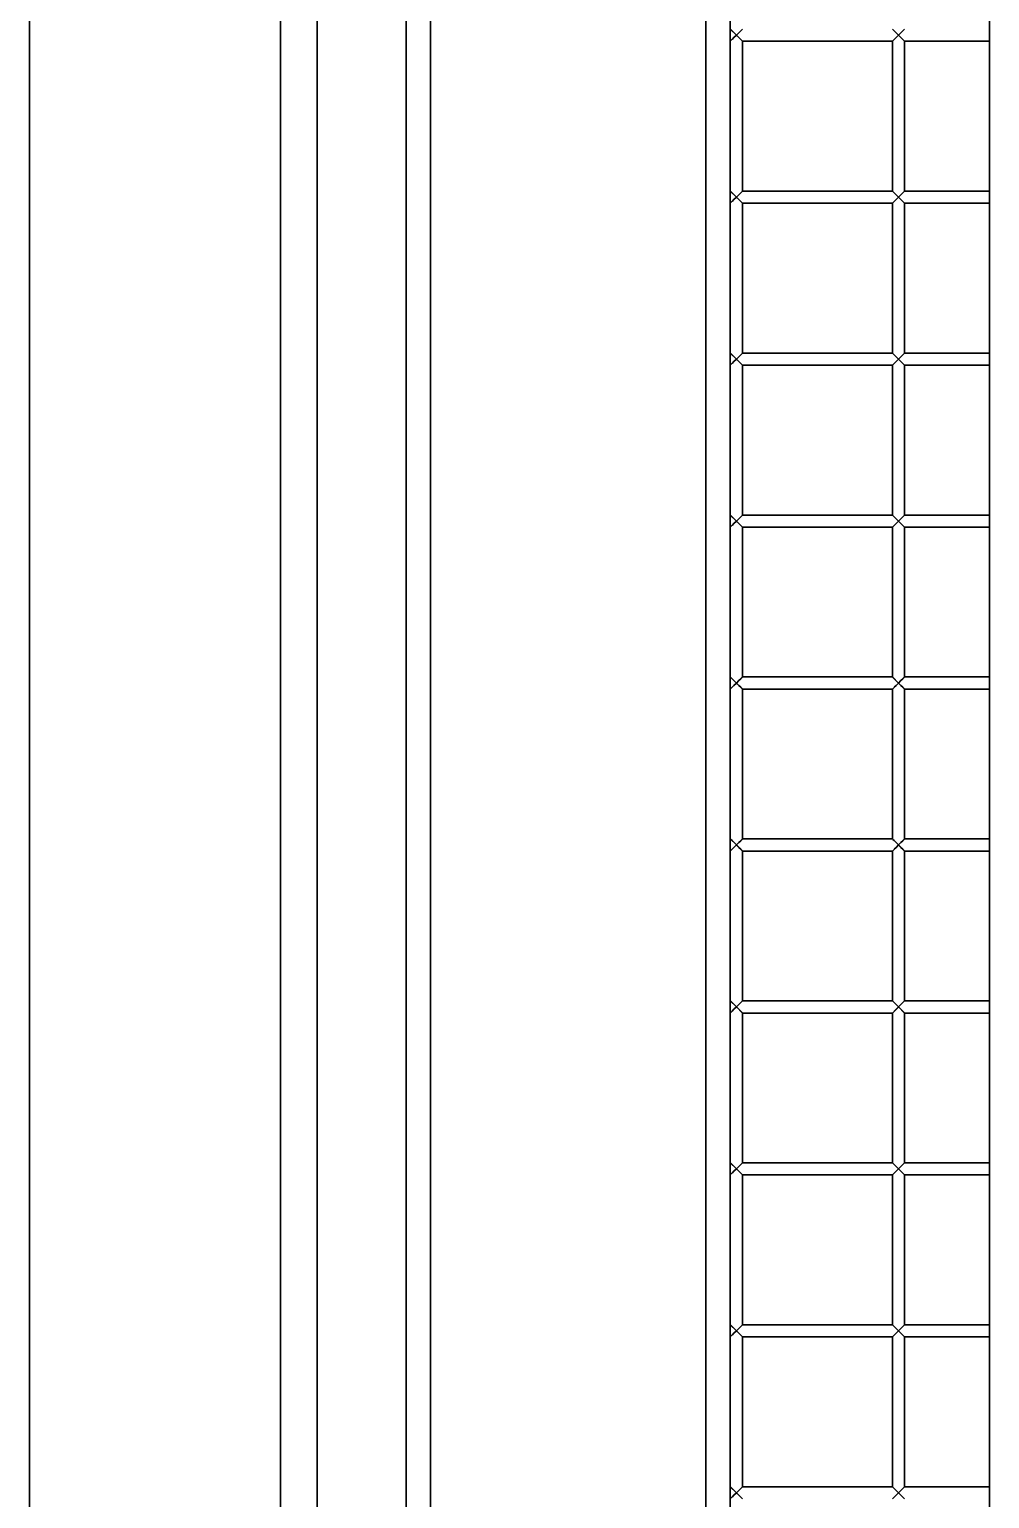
# Model space of a CAD drawing. Header units: millimetres. Extents: x 32496 to 166256, y 3504 to 23939.
# Drawn here: x 69483.5 to 69720.5, y 13849.7 to 14212.6 of the extents above; entities that cross this region are included whole.
import ezdxf

# ---------------------------------------------------------------- set-up
doc = ezdxf.new("R2010")
doc.units = ezdxf.units.MM
doc.layers.get('0').update_dxf_attribs({"lineweight": 35})

# ---------------------------------------------------------------- blocks, each defined once
blk = doc.blocks.new('8-1250')
at = {"linetype": 'Continuous'}
for p, q in [((-3562.63, -32152.29), (-3562.63, -34671.29)), ((-3500.63, -32152.29), (-3500.63, -34671.29)), ((-3491.63, -32232.29), (-3491.63, -34591.29)), ((-3469.63, -32251.79), (-3469.63, -34571.79)), ((-3463.63, -34571.79), (-3463.63, -32251.79)), ((-3395.63, -32251.79), (-3395.63, -34571.79)), ((-3325.63, -32393.79), (-3325.63, -33324.79)), ((-3389.63, -33311.79), (-3389.63, -32408.79)), ((-3389.63, -32761.79), (-3386.63, -32758.79)), ((-3389.63, -32758.79), (-3388.13, -32760.29)), ((-3386.63, -32761.79), (-3388.13, -32760.29)), ((-3349.63, -32761.79), (-3346.63, -32758.79)), ((-3349.63, -32758.79), (-3348.13, -32760.29)), ((-3346.63, -32761.79), (-3348.13, -32760.29)), ((-3386.63, -32761.79), (-3386.63, -32798.79)), ((-3386.63, -32761.79), (-3349.63, -32761.79)), ((-3349.63, -32761.79), (-3349.63, -32798.79)), ((-3346.63, -32761.79), (-3346.63, -32798.79)), ((-3346.63, -32761.79), (-3325.63, -32761.79)), ((-3389.63, -32801.79), (-3386.63, -32798.79)), ((-3389.63, -32798.79), (-3388.13, -32800.29)), ((-3386.63, -32801.79), (-3388.13, -32800.29)), ((-3386.63, -32798.79), (-3349.63, -32798.79)), ((-3349.63, -32801.79), (-3346.63, -32798.79)), ((-3349.63, -32798.79), (-3348.13, -32800.29)), ((-3346.63, -32801.79), (-3348.13, -32800.29)), ((-3346.63, -32798.79), (-3325.63, -32798.79)), ((-3386.63, -32801.79), (-3386.63, -32838.79)), ((-3386.63, -32801.79), (-3349.63, -32801.79)), ((-3349.63, -32801.79), (-3349.63, -32838.79)), ((-3346.63, -32801.79), (-3346.63, -32838.79)), ((-3346.63, -32801.79), (-3325.63, -32801.79)), ((-3389.63, -32841.79), (-3386.63, -32838.79)), ((-3389.63, -32838.79), (-3388.13, -32840.29)), ((-3386.63, -32841.79), (-3388.13, -32840.29)), ((-3386.63, -32838.79), (-3349.63, -32838.79)), ((-3349.63, -32841.79), (-3346.63, -32838.79)), ((-3349.63, -32838.79), (-3348.13, -32840.29)), ((-3346.63, -32841.79), (-3348.13, -32840.29)), ((-3346.63, -32838.79), (-3325.63, -32838.79)), ((-3386.63, -32841.79), (-3386.63, -32878.79)), ((-3386.63, -32841.79), (-3349.63, -32841.79)), ((-3349.63, -32841.79), (-3349.63, -32878.79)), ((-3346.63, -32841.79), (-3346.63, -32878.79)), ((-3346.63, -32841.79), (-3325.63, -32841.79)), ((-3389.63, -32881.79), (-3386.63, -32878.79)), ((-3389.63, -32878.79), (-3388.13, -32880.29)), ((-3386.63, -32881.79), (-3388.13, -32880.29)), ((-3386.63, -32878.79), (-3349.63, -32878.79)), ((-3349.63, -32881.79), (-3346.63, -32878.79)), ((-3349.63, -32878.79), (-3348.13, -32880.29)), ((-3346.63, -32881.79), (-3348.13, -32880.29)), ((-3346.63, -32878.79), (-3325.63, -32878.79)), ((-3386.63, -32881.79), (-3386.63, -32918.79)), ((-3386.63, -32881.79), (-3349.63, -32881.79)), ((-3349.63, -32881.79), (-3349.63, -32918.79)), ((-3346.63, -32881.79), (-3346.63, -32918.79)), ((-3346.63, -32881.79), (-3325.63, -32881.79)), ((-3389.63, -32921.79), (-3386.63, -32918.79)), ((-3389.63, -32918.79), (-3388.13, -32920.29)), ((-3386.63, -32921.79), (-3388.13, -32920.29)), ((-3386.63, -32918.79), (-3349.63, -32918.79)), ((-3349.63, -32921.79), (-3346.63, -32918.79)), ((-3349.63, -32918.79), (-3348.13, -32920.29)), ((-3346.63, -32921.79), (-3348.13, -32920.29)), ((-3346.63, -32918.79), (-3325.63, -32918.79)), ((-3386.63, -32921.79), (-3386.63, -32958.79)), ((-3386.63, -32921.79), (-3349.63, -32921.79)), ((-3349.63, -32921.79), (-3349.63, -32958.79)), ((-3346.63, -32921.79), (-3346.63, -32958.79)), ((-3346.63, -32921.79), (-3325.63, -32921.79)), ((-3389.63, -32961.79), (-3386.63, -32958.79)), ((-3389.63, -32958.79), (-3388.13, -32960.29)), ((-3386.63, -32961.79), (-3388.13, -32960.29)), ((-3386.63, -32958.79), (-3349.63, -32958.79)), ((-3349.63, -32961.79), (-3346.63, -32958.79)), ((-3349.63, -32958.79), (-3348.13, -32960.29)), ((-3346.63, -32961.79), (-3348.13, -32960.29)), ((-3346.63, -32958.79), (-3325.63, -32958.79)), ((-3386.63, -32961.79), (-3386.63, -32998.79)), ((-3386.63, -32961.79), (-3349.63, -32961.79)), ((-3349.63, -32961.79), (-3349.63, -32998.79)), ((-3346.63, -32961.79), (-3346.63, -32998.79)), ((-3346.63, -32961.79), (-3325.63, -32961.79)), ((-3389.63, -33001.79), (-3386.63, -32998.79)), ((-3389.63, -32998.79), (-3388.13, -33000.29)), ((-3386.63, -33001.79), (-3388.13, -33000.29)), ((-3386.63, -32998.79), (-3349.63, -32998.79)), ((-3349.63, -33001.79), (-3346.63, -32998.79)), ((-3349.63, -32998.79), (-3348.13, -33000.29)), ((-3346.63, -33001.79), (-3348.13, -33000.29)), ((-3346.63, -32998.79), (-3325.63, -32998.79)), ((-3386.63, -33001.79), (-3386.63, -33038.79)), ((-3386.63, -33001.79), (-3349.63, -33001.79)), ((-3349.63, -33001.79), (-3349.63, -33038.79)), ((-3346.63, -33001.79), (-3346.63, -33038.79)), ((-3346.63, -33001.79), (-3325.63, -33001.79)), ((-3389.63, -33041.79), (-3386.63, -33038.79)), ((-3389.63, -33038.79), (-3388.13, -33040.29)), ((-3386.63, -33041.79), (-3388.13, -33040.29)), ((-3386.63, -33038.79), (-3349.63, -33038.79)), ((-3349.63, -33041.79), (-3346.63, -33038.79)), ((-3349.63, -33038.79), (-3348.13, -33040.29)), ((-3346.63, -33041.79), (-3348.13, -33040.29)), ((-3346.63, -33038.79), (-3325.63, -33038.79)), ((-3386.63, -33041.79), (-3386.63, -33078.79)), ((-3386.63, -33041.79), (-3349.63, -33041.79)), ((-3349.63, -33041.79), (-3349.63, -33078.79)), ((-3346.63, -33041.79), (-3346.63, -33078.79)), ((-3346.63, -33041.79), (-3325.63, -33041.79)), ((-3389.63, -33081.79), (-3386.63, -33078.79)), ((-3389.63, -33078.79), (-3388.13, -33080.29)), ((-3386.63, -33081.79), (-3388.13, -33080.29)), ((-3386.63, -33078.79), (-3349.63, -33078.79)), ((-3349.63, -33081.79), (-3346.63, -33078.79)), ((-3349.63, -33078.79), (-3348.13, -33080.29)), ((-3346.63, -33081.79), (-3348.13, -33080.29)), ((-3346.63, -33078.79), (-3325.63, -33078.79)), ((-3386.63, -33081.79), (-3386.63, -33118.79)), ((-3386.63, -33081.79), (-3349.63, -33081.79)), ((-3349.63, -33081.79), (-3349.63, -33118.79)), ((-3346.63, -33081.79), (-3346.63, -33118.79)), ((-3346.63, -33081.79), (-3325.63, -33081.79)), ((-3389.63, -33121.79), (-3386.63, -33118.79)), ((-3389.63, -33118.79), (-3388.13, -33120.29)), ((-3386.63, -33121.79), (-3388.13, -33120.29)), ((-3386.63, -33118.79), (-3349.63, -33118.79)), ((-3349.63, -33121.79), (-3346.63, -33118.79)), ((-3349.63, -33118.79), (-3348.13, -33120.29)), ((-3346.63, -33121.79), (-3348.13, -33120.29)), ((-3346.63, -33118.79), (-3325.63, -33118.79))]:
    blk.add_line(p, q, dxfattribs=at)
for points in [[(-3389.51, -32758.9), (-3389.2, -32759.22), (-3388.71, -32759.71), (-3387.54, -32760.88)], [(-3388.13, -32760.29), (-3388.72, -32760.88), (-3389.19, -32761.35)], [(-3388.13, -32760.29), (-3387.54, -32759.7), (-3387.07, -32759.23), (-3386.74, -32758.9)], [(-3386.74, -32761.67), (-3387.07, -32761.35), (-3387.54, -32760.88)], [(-3349.51, -32758.9), (-3349.2, -32759.22), (-3348.71, -32759.71), (-3347.54, -32760.88)], [(-3348.13, -32760.29), (-3348.72, -32760.88), (-3349.19, -32761.35)], [(-3348.13, -32760.29), (-3347.54, -32759.7), (-3347.07, -32759.23), (-3346.74, -32758.9)], [(-3346.74, -32761.67), (-3347.07, -32761.35), (-3347.54, -32760.88)], [(-3389.51, -32798.9), (-3389.2, -32799.22), (-3388.71, -32799.71), (-3387.54, -32800.88)], [(-3388.13, -32800.29), (-3388.72, -32800.88), (-3389.19, -32801.35)], [(-3388.13, -32800.29), (-3387.54, -32799.7), (-3387.07, -32799.23), (-3386.74, -32798.9)], [(-3386.74, -32801.67), (-3387.07, -32801.35), (-3387.54, -32800.88)], [(-3349.51, -32798.9), (-3349.2, -32799.22), (-3348.71, -32799.71), (-3347.54, -32800.88)], [(-3348.13, -32800.29), (-3348.72, -32800.88), (-3349.19, -32801.35)], [(-3348.13, -32800.29), (-3347.54, -32799.7), (-3347.07, -32799.23), (-3346.74, -32798.9)], [(-3346.74, -32801.67), (-3347.07, -32801.35), (-3347.54, -32800.88)], [(-3389.51, -32838.9), (-3389.2, -32839.22), (-3388.71, -32839.71), (-3387.54, -32840.88)], [(-3388.13, -32840.29), (-3388.72, -32840.88), (-3389.19, -32841.35)], [(-3388.13, -32840.29), (-3387.54, -32839.7), (-3387.07, -32839.23), (-3386.74, -32838.9)], [(-3386.74, -32841.67), (-3387.07, -32841.35), (-3387.54, -32840.88)], [(-3349.51, -32838.9), (-3349.2, -32839.22), (-3348.71, -32839.71), (-3347.54, -32840.88)], [(-3348.13, -32840.29), (-3348.72, -32840.88), (-3349.19, -32841.35)], [(-3348.13, -32840.29), (-3347.54, -32839.7), (-3347.07, -32839.23), (-3346.74, -32838.9)], [(-3346.74, -32841.67), (-3347.07, -32841.35), (-3347.54, -32840.88)], [(-3389.51, -32878.9), (-3389.2, -32879.22), (-3388.71, -32879.71), (-3387.54, -32880.88)], [(-3388.13, -32880.29), (-3388.72, -32880.88), (-3389.19, -32881.35)], [(-3388.13, -32880.29), (-3387.54, -32879.7), (-3387.07, -32879.23), (-3386.74, -32878.9)], [(-3386.74, -32881.67), (-3387.07, -32881.35), (-3387.54, -32880.88)], [(-3349.51, -32878.9), (-3349.2, -32879.22), (-3348.71, -32879.71), (-3347.54, -32880.88)], [(-3348.13, -32880.29), (-3348.72, -32880.88), (-3349.19, -32881.35)], [(-3348.13, -32880.29), (-3347.54, -32879.7), (-3347.07, -32879.23), (-3346.74, -32878.9)], [(-3346.74, -32881.67), (-3347.07, -32881.35), (-3347.54, -32880.88)], [(-3389.51, -32918.9), (-3389.2, -32919.22), (-3388.71, -32919.71), (-3387.54, -32920.88)], [(-3388.13, -32920.29), (-3388.72, -32920.88), (-3389.19, -32921.35)], [(-3388.13, -32920.29), (-3387.54, -32919.7), (-3387.07, -32919.23), (-3386.74, -32918.9)], [(-3386.74, -32921.67), (-3387.07, -32921.35), (-3387.54, -32920.88)], [(-3349.51, -32918.9), (-3349.2, -32919.22), (-3348.71, -32919.71), (-3347.54, -32920.88)], [(-3348.13, -32920.29), (-3348.72, -32920.88), (-3349.19, -32921.35)], [(-3348.13, -32920.29), (-3347.54, -32919.7), (-3347.07, -32919.23), (-3346.74, -32918.9)], [(-3346.74, -32921.67), (-3347.07, -32921.35), (-3347.54, -32920.88)], [(-3389.51, -32958.9), (-3389.2, -32959.22), (-3388.71, -32959.71), (-3387.54, -32960.88)], [(-3388.13, -32960.29), (-3388.72, -32960.88), (-3389.19, -32961.35)], [(-3388.13, -32960.29), (-3387.54, -32959.7), (-3387.07, -32959.23), (-3386.74, -32958.9)], [(-3349.51, -32958.9), (-3349.2, -32959.22), (-3348.71, -32959.71), (-3347.54, -32960.88)], [(-3348.13, -32960.29), (-3348.72, -32960.88), (-3349.19, -32961.35)], [(-3348.13, -32960.29), (-3347.54, -32959.7), (-3347.07, -32959.23), (-3346.74, -32958.9)], [(-3386.74, -32961.67), (-3387.07, -32961.35), (-3387.54, -32960.88)], [(-3346.74, -32961.67), (-3347.07, -32961.35), (-3347.54, -32960.88)], [(-3389.51, -32998.9), (-3389.2, -32999.22), (-3388.71, -32999.71), (-3387.54, -33000.88)], [(-3388.13, -33000.29), (-3388.72, -33000.88), (-3389.19, -33001.35)], [(-3388.13, -33000.29), (-3387.54, -32999.7), (-3387.07, -32999.23), (-3386.74, -32998.9)], [(-3349.51, -32998.9), (-3349.2, -32999.22), (-3348.71, -32999.71), (-3347.54, -33000.88)], [(-3348.13, -33000.29), (-3348.72, -33000.88), (-3349.19, -33001.35)], [(-3348.13, -33000.29), (-3347.54, -32999.7), (-3347.07, -32999.23), (-3346.74, -32998.9)], [(-3386.74, -33001.67), (-3387.07, -33001.35), (-3387.54, -33000.88)], [(-3346.74, -33001.67), (-3347.07, -33001.35), (-3347.54, -33000.88)], [(-3389.51, -33038.9), (-3389.2, -33039.22), (-3388.71, -33039.71), (-3387.54, -33040.88)], [(-3388.13, -33040.29), (-3388.72, -33040.88), (-3389.19, -33041.35)], [(-3388.13, -33040.29), (-3387.54, -33039.7), (-3387.07, -33039.23), (-3386.74, -33038.9)], [(-3349.51, -33038.9), (-3349.2, -33039.22), (-3348.71, -33039.71), (-3347.54, -33040.88)], [(-3348.13, -33040.29), (-3348.72, -33040.88), (-3349.19, -33041.35)], [(-3348.13, -33040.29), (-3347.54, -33039.7), (-3347.07, -33039.23), (-3346.74, -33038.9)], [(-3386.74, -33041.67), (-3387.07, -33041.35), (-3387.54, -33040.88)], [(-3346.74, -33041.67), (-3347.07, -33041.35), (-3347.54, -33040.88)], [(-3389.51, -33078.9), (-3389.2, -33079.22), (-3388.71, -33079.71), (-3387.54, -33080.88)], [(-3388.13, -33080.29), (-3388.72, -33080.88), (-3389.19, -33081.35)], [(-3388.13, -33080.29), (-3387.54, -33079.7), (-3387.07, -33079.23), (-3386.74, -33078.9)], [(-3349.51, -33078.9), (-3349.2, -33079.22), (-3348.71, -33079.71), (-3347.54, -33080.88)], [(-3348.13, -33080.29), (-3348.72, -33080.88), (-3349.19, -33081.35)], [(-3348.13, -33080.29), (-3347.54, -33079.7), (-3347.07, -33079.23), (-3346.74, -33078.9)], [(-3386.74, -33081.67), (-3387.07, -33081.35), (-3387.54, -33080.88)], [(-3346.74, -33081.67), (-3347.07, -33081.35), (-3347.54, -33080.88)], [(-3389.51, -33118.9), (-3389.2, -33119.22), (-3388.71, -33119.71), (-3387.54, -33120.88)], [(-3388.13, -33120.29), (-3388.72, -33120.88), (-3389.19, -33121.35)], [(-3388.13, -33120.29), (-3387.54, -33119.7), (-3387.07, -33119.23), (-3386.74, -33118.9)], [(-3349.51, -33118.9), (-3349.2, -33119.22), (-3348.71, -33119.71), (-3347.54, -33120.88)], [(-3348.13, -33120.29), (-3348.72, -33120.88), (-3349.19, -33121.35)], [(-3348.13, -33120.29), (-3347.54, -33119.7), (-3347.07, -33119.23), (-3346.74, -33118.9)], [(-3386.74, -33121.67), (-3387.07, -33121.35), (-3387.54, -33120.88)], [(-3346.74, -33121.67), (-3347.07, -33121.35), (-3347.54, -33120.88)]]:
    blk.add_lwpolyline(points, dxfattribs=at)

msp = doc.modelspace()

# ---------------------------------------------------------------- block references
at = {"color": 6}
msp.add_blockref('8-1250', (73046.131, 46971.457), dxfattribs=at)

doc.saveas('drawing.dxf')
